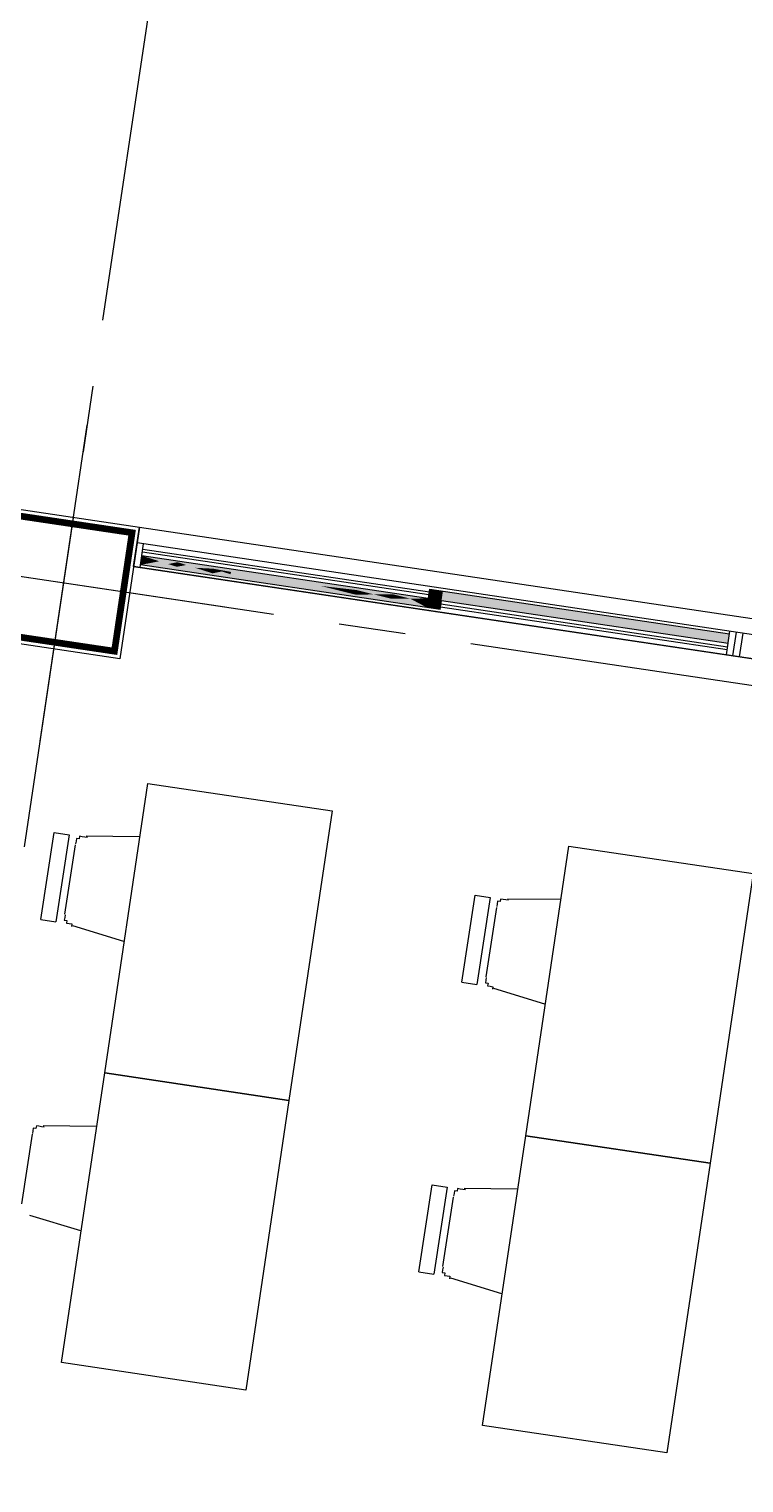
# Model space of a CAD drawing. Header units: millimetres. Extents: x 338 to 506, y 179 to 335.
# Drawn here: x 418.62 to 421.31, y 297.13 to 302.59 of the extents above; entities that cross this region are included whole.
import ezdxf

# ---------------------------------------------------------------- set-up
doc = ezdxf.new("R2010")
doc.units = ezdxf.units.MM
doc.linetypes.add('CENTER', pattern=[2, 1.25, -0.25, 0.25, -0.25])
doc.linetypes.add('DASHED2', pattern=[0.375, 0.25, -0.125])
for name, color, linetype in [('COLUMNAS', 252, 'Continuous'), ('CUBIERTA', 254, 'Continuous'), ('EJES-COLUMNAS', 3, 'CENTER'), ('EJES_DE_COLUMNA', 255, 'DASHED2'), ('MUROS', 32, 'Continuous'), ('REJAS', 151, 'Continuous'), ('VENTANAS', 144, 'Continuous')]:
    doc.layers.add(name, color=color, linetype=linetype)

# ---------------------------------------------------------------- blocks, each defined once
blk = doc.blocks.new('*U689')
at = {"layer": 'REJAS', "color": 18, "linetype": 'Continuous', "extrusion": (0, 0, -1)}
for points in [[(-3014.7763, 1926.3327), (-3014.7588, 1925.7884), (-3014.7588, 1926.8771)], [(-3014.7649, 1926.8601), (-3014.7588, 1926.8771), (-3014.7745, 1926.8658)], [(-3014.7588, 1926.8771), (-3014.7763, 1926.8771), (-3014.7745, 1926.8658)], [(-3014.7829, 1926.8091), (-3014.772, 1926.741), (-3014.7588, 1926.8771)], [(-3014.772, 1926.741), (-3014.7676, 1926.6049), (-3014.7588, 1926.8771)], [(-3014.7709, 1926.8431), (-3014.7649, 1926.8601), (-3014.7745, 1926.8658)], [(-3014.7745, 1926.8658), (-3014.7824, 1926.8601), (-3014.7709, 1926.8431)], [(-3014.7709, 1926.8431), (-3014.7824, 1926.8601), (-3014.7825, 1926.8431)], [(-3014.7769, 1926.8261), (-3014.7709, 1926.8431), (-3014.7825, 1926.8431)], [(-3014.7842, 1926.8714), (-3014.7745, 1926.8658), (-3014.7763, 1926.8771)], [(-3014.7842, 1926.8714), (-3014.7824, 1926.8601), (-3014.7745, 1926.8658)], [(-3014.7763, 1926.3327), (-3014.7938, 1926.8771), (-3014.7938, 1925.7884)], [(-3014.7938, 1926.8771), (-3014.7842, 1926.8714), (-3014.7763, 1926.8771)], [(-3014.7829, 1926.8091), (-3014.7769, 1926.8261), (-3014.7825, 1926.8431)], [(-3014.7824, 1926.8601), (-3014.7938, 1926.8771), (-3014.7825, 1926.8431)], [(-3014.7842, 1926.8714), (-3014.7938, 1926.8771), (-3014.7824, 1926.8601)], [(-3014.7938, 1926.8771), (-3014.7884, 1926.8431), (-3014.7825, 1926.8431)], [(-3014.7825, 1926.8431), (-3014.7884, 1926.8431), (-3014.7829, 1926.8091)], [(-3014.7829, 1926.8091), (-3014.7938, 1926.8771), (-3014.7895, 1926.741)], [(-3014.7774, 1926.775), (-3014.7829, 1926.8091), (-3014.7895, 1926.741)], [(-3014.7785, 1926.673), (-3014.7676, 1926.6049), (-3014.772, 1926.741)], [(-3014.7774, 1926.775), (-3014.7834, 1926.758), (-3014.772, 1926.741)], [(-3014.7777, 1926.7495), (-3014.7816, 1926.7467), (-3014.772, 1926.741)], [(-3014.772, 1926.741), (-3014.7816, 1926.7467), (-3014.7807, 1926.741)], [(-3014.7785, 1926.673), (-3014.772, 1926.741), (-3014.784, 1926.707)], [(-3014.7807, 1926.741), (-3014.7798, 1926.7353), (-3014.772, 1926.741)], [(-3014.772, 1926.741), (-3014.7798, 1926.7353), (-3014.775, 1926.7325)], [(-3014.7798, 1926.7353), (-3014.778, 1926.724), (-3014.775, 1926.7325)], [(-3014.7834, 1926.758), (-3014.7816, 1926.7467), (-3014.7777, 1926.7495)], [(-3014.778, 1926.724), (-3014.7895, 1926.741), (-3014.784, 1926.707)], [(-3014.778, 1926.724), (-3014.7798, 1926.7353), (-3014.7837, 1926.7325)], [(-3014.7851, 1926.6049), (-3014.7785, 1926.673), (-3014.7895, 1926.741)], [(-3014.7837, 1926.7325), (-3014.7798, 1926.7353), (-3014.7895, 1926.741)], [(-3014.7895, 1926.741), (-3014.7798, 1926.7353), (-3014.7807, 1926.741)], [(-3014.7807, 1926.741), (-3014.7816, 1926.7467), (-3014.7895, 1926.741)], [(-3014.7816, 1926.7467), (-3014.7834, 1926.758), (-3014.7865, 1926.7495)], [(-3014.7895, 1926.741), (-3014.7816, 1926.7467), (-3014.7865, 1926.7495)], [(-3014.7731, 1926.6389), (-3014.7791, 1926.6219), (-3014.7676, 1926.6049)], [(-3014.7818, 1926.6389), (-3014.7731, 1926.6389), (-3014.7785, 1926.673)], [(-3014.7731, 1926.6389), (-3014.7818, 1926.6389), (-3014.7791, 1926.6219)], [(-3014.7791, 1926.6219), (-3014.7818, 1926.6389), (-3014.7851, 1926.6049)], [(-3014.7676, 1926.6049), (-3014.7733, 1926.6134), (-3014.7772, 1926.6106)], [(-3014.7763, 1926.6049), (-3014.7676, 1926.6049), (-3014.7772, 1926.6106)], [(-3014.7706, 1926.5964), (-3014.7676, 1926.6049), (-3014.7754, 1926.5992)], [(-3014.7676, 1926.6049), (-3014.7763, 1926.6049), (-3014.7754, 1926.5992)], [(-3014.7796, 1926.5709), (-3014.7741, 1926.5369), (-3014.7676, 1926.6049)], [(-3014.7807, 1926.4688), (-3014.7763, 1926.3327), (-3014.7676, 1926.6049)], [(-3014.7736, 1926.5879), (-3014.7706, 1926.5964), (-3014.7754, 1926.5992)], [(-3014.7772, 1926.6106), (-3014.7733, 1926.6134), (-3014.7791, 1926.6219)], [(-3014.7754, 1926.5992), (-3014.7793, 1926.5964), (-3014.7736, 1926.5879)], [(-3014.7736, 1926.5879), (-3014.7793, 1926.5964), (-3014.7794, 1926.5879)], [(-3014.7766, 1926.5794), (-3014.7736, 1926.5879), (-3014.7794, 1926.5879)], [(-3014.7741, 1926.5369), (-3014.7796, 1926.5709), (-3014.7829, 1926.5369)], [(-3014.7803, 1926.6021), (-3014.7754, 1926.5992), (-3014.7763, 1926.6049)], [(-3014.7803, 1926.6021), (-3014.7793, 1926.5964), (-3014.7754, 1926.5992)], [(-3014.7851, 1926.6049), (-3014.7763, 1926.6049), (-3014.7772, 1926.6106)], [(-3014.7851, 1926.6049), (-3014.7803, 1926.6021), (-3014.7763, 1926.6049)], [(-3014.7796, 1926.5709), (-3014.7766, 1926.5794), (-3014.7794, 1926.5879)], [(-3014.7791, 1926.6219), (-3014.7821, 1926.6134), (-3014.7772, 1926.6106)], [(-3014.7821, 1926.6134), (-3014.7851, 1926.6049), (-3014.7772, 1926.6106)], [(-3014.7793, 1926.5964), (-3014.7851, 1926.6049), (-3014.7794, 1926.5879)], [(-3014.7803, 1926.6021), (-3014.7851, 1926.6049), (-3014.7793, 1926.5964)], [(-3014.7851, 1926.6049), (-3014.7824, 1926.5879), (-3014.7794, 1926.5879)], [(-3014.7794, 1926.5879), (-3014.7824, 1926.5879), (-3014.7796, 1926.5709)], [(-3014.7796, 1926.5709), (-3014.7851, 1926.6049), (-3014.7829, 1926.5369)], [(-3014.7829, 1926.5369), (-3014.7807, 1926.4688), (-3014.7741, 1926.5369)], [(-3014.7807, 1926.1966), (-3014.7676, 1926.0605), (-3014.7763, 1926.3327)], [(-3014.7829, 1926.1286), (-3014.7741, 1926.1286), (-3014.7807, 1926.1966)], [(-3014.7796, 1926.0946), (-3014.7676, 1926.0605), (-3014.7741, 1926.1286)], [(-3014.7736, 1926.0776), (-3014.7754, 1926.0662), (-3014.7706, 1926.069)], [(-3014.7766, 1926.0861), (-3014.7794, 1926.0776), (-3014.7736, 1926.0776)], [(-3014.7736, 1926.0776), (-3014.7794, 1926.0776), (-3014.7793, 1926.069)], [(-3014.7754, 1926.0662), (-3014.7736, 1926.0776), (-3014.7793, 1926.069)], [(-3014.7741, 1926.1286), (-3014.7829, 1926.1286), (-3014.7796, 1926.0946)], [(-3014.7796, 1926.0946), (-3014.7794, 1926.0776), (-3014.7766, 1926.0861)], [(-3014.7793, 1926.069), (-3014.7794, 1926.0776), (-3014.7851, 1926.0605)], [(-3014.7794, 1926.0776), (-3014.7796, 1926.0946), (-3014.7824, 1926.0776)], [(-3014.7851, 1926.0605), (-3014.7794, 1926.0776), (-3014.7824, 1926.0776)], [(-3014.7796, 1926.0946), (-3014.7829, 1926.1286), (-3014.7851, 1926.0605)], [(-3014.772, 1925.9244), (-3014.7588, 1925.7884), (-3014.7676, 1926.0605)], [(-3014.7706, 1926.069), (-3014.7754, 1926.0662), (-3014.7676, 1926.0605)], [(-3014.7676, 1926.0605), (-3014.7754, 1926.0662), (-3014.7763, 1926.0605)], [(-3014.7731, 1926.0265), (-3014.7676, 1926.0605), (-3014.7791, 1926.0435)], [(-3014.7763, 1926.0605), (-3014.7772, 1926.0549), (-3014.7676, 1926.0605)], [(-3014.7676, 1926.0605), (-3014.7772, 1926.0549), (-3014.7733, 1926.052)], [(-3014.7785, 1925.9925), (-3014.772, 1925.9244), (-3014.7676, 1926.0605)], [(-3014.7731, 1926.0265), (-3014.7791, 1926.0435), (-3014.7818, 1926.0265)], [(-3014.7818, 1926.0265), (-3014.7785, 1925.9925), (-3014.7731, 1926.0265)], [(-3014.7772, 1926.0549), (-3014.7791, 1926.0435), (-3014.7733, 1926.052)], [(-3014.7803, 1926.0634), (-3014.7754, 1926.0662), (-3014.7793, 1926.069)], [(-3014.7803, 1926.0634), (-3014.7763, 1926.0605), (-3014.7754, 1926.0662)], [(-3014.7851, 1926.0605), (-3014.7763, 1926.0605), (-3014.7803, 1926.0634)], [(-3014.7851, 1926.0605), (-3014.7772, 1926.0549), (-3014.7763, 1926.0605)], [(-3014.7821, 1926.052), (-3014.7772, 1926.0549), (-3014.7851, 1926.0605)], [(-3014.7791, 1926.0435), (-3014.7772, 1926.0549), (-3014.7821, 1926.052)], [(-3014.7851, 1926.0605), (-3014.7895, 1925.9244), (-3014.7785, 1925.9925)], [(-3014.7791, 1926.0435), (-3014.7851, 1926.0605), (-3014.7818, 1926.0265)], [(-3014.7803, 1926.0634), (-3014.7793, 1926.069), (-3014.7851, 1926.0605)], [(-3014.7785, 1925.9925), (-3014.784, 1925.9585), (-3014.772, 1925.9244)], [(-3014.7829, 1925.8564), (-3014.7588, 1925.7884), (-3014.772, 1925.9244)], [(-3014.772, 1925.9244), (-3014.775, 1925.933), (-3014.7798, 1925.9301)], [(-3014.7807, 1925.9244), (-3014.772, 1925.9244), (-3014.7798, 1925.9301)], [(-3014.7774, 1925.8904), (-3014.772, 1925.9244), (-3014.7834, 1925.9074)], [(-3014.7777, 1925.9159), (-3014.772, 1925.9244), (-3014.7816, 1925.9188)], [(-3014.772, 1925.9244), (-3014.7807, 1925.9244), (-3014.7816, 1925.9188)], [(-3014.7798, 1925.9301), (-3014.775, 1925.933), (-3014.778, 1925.9415)], [(-3014.7774, 1925.8904), (-3014.7895, 1925.9244), (-3014.7829, 1925.8564)], [(-3014.7834, 1925.9074), (-3014.7777, 1925.9159), (-3014.7816, 1925.9188)], [(-3014.778, 1925.9415), (-3014.784, 1925.9585), (-3014.7895, 1925.9244)], [(-3014.778, 1925.9415), (-3014.7837, 1925.933), (-3014.7798, 1925.9301)], [(-3014.7837, 1925.933), (-3014.7895, 1925.9244), (-3014.7798, 1925.9301)], [(-3014.7895, 1925.9244), (-3014.7807, 1925.9244), (-3014.7798, 1925.9301)], [(-3014.7807, 1925.9244), (-3014.7895, 1925.9244), (-3014.7816, 1925.9188)], [(-3014.7895, 1925.9244), (-3014.7865, 1925.9159), (-3014.7816, 1925.9188)], [(-3014.7816, 1925.9188), (-3014.7865, 1925.9159), (-3014.7834, 1925.9074)], [(-3014.7829, 1925.8564), (-3014.7895, 1925.9244), (-3014.7938, 1925.7884)], [(-3014.7649, 1925.8054), (-3014.7745, 1925.7997), (-3014.7588, 1925.7884)], [(-3014.7709, 1925.8224), (-3014.7745, 1925.7997), (-3014.7649, 1925.8054)], [(-3014.7769, 1925.8394), (-3014.7825, 1925.8224), (-3014.7709, 1925.8224)], [(-3014.7709, 1925.8224), (-3014.7825, 1925.8224), (-3014.7824, 1925.8054)], [(-3014.7745, 1925.7997), (-3014.7709, 1925.8224), (-3014.7824, 1925.8054)], [(-3014.7842, 1925.794), (-3014.7745, 1925.7997), (-3014.7824, 1925.8054)], [(-3014.7829, 1925.8564), (-3014.7825, 1925.8224), (-3014.7769, 1925.8394)], [(-3014.7824, 1925.8054), (-3014.7825, 1925.8224), (-3014.7938, 1925.7884)], [(-3014.7842, 1925.794), (-3014.7824, 1925.8054), (-3014.7938, 1925.7884)], [(-3014.7825, 1925.8224), (-3014.7829, 1925.8564), (-3014.7884, 1925.8224)], [(-3014.7938, 1925.7884), (-3014.7825, 1925.8224), (-3014.7884, 1925.8224)], [(-3014.7588, 1925.7884), (-3014.7745, 1925.7997), (-3014.7763, 1925.7884)], [(-3014.7763, 1925.7634), (-3014.7588, 1925.7384), (-3014.7588, 1925.7884)], [(-3014.7676, 1925.7759), (-3014.7588, 1925.7884), (-3014.7763, 1925.78)], [(-3014.7588, 1925.7884), (-3014.7763, 1925.7884), (-3014.7763, 1925.78)], [(-3014.7676, 1925.7509), (-3014.7763, 1925.7467), (-3014.7588, 1925.7384)], [(-3014.7763, 1925.7634), (-3014.7676, 1925.7759), (-3014.7763, 1925.78)], [(-3014.7763, 1925.7634), (-3014.7763, 1925.7467), (-3014.7676, 1925.7509)], [(-3014.7842, 1925.794), (-3014.7763, 1925.7884), (-3014.7745, 1925.7997)], [(-3014.7938, 1925.7884), (-3014.7763, 1925.7884), (-3014.7842, 1925.794)], [(-3014.7763, 1925.7634), (-3014.7938, 1925.7884), (-3014.7938, 1925.7384)], [(-3014.7938, 1925.7884), (-3014.7851, 1925.7842), (-3014.7763, 1925.7884)], [(-3014.7851, 1925.7842), (-3014.7763, 1925.78), (-3014.7763, 1925.7884)], [(-3014.7938, 1925.7884), (-3014.7851, 1925.7759), (-3014.7763, 1925.78)], [(-3014.7763, 1925.78), (-3014.7851, 1925.7759), (-3014.7763, 1925.7634)], [(-3014.7763, 1925.7467), (-3014.7763, 1925.7634), (-3014.7851, 1925.7509)], [(-3014.7938, 1925.7384), (-3014.7763, 1925.7467), (-3014.7851, 1925.7509)], [(-3014.7938, 1925.7884), (-3014.8288, 1925.7384), (-3014.7938, 1925.7384)], [(-3014.7938, 1925.7884), (-3014.8288, 1925.7884), (-3014.8288, 1925.7384)], [(-3014.7588, 1925.7384), (-3014.7763, 1925.7467), (-3014.7763, 1925.7384)], [(-3014.7851, 1925.7425), (-3014.7763, 1925.7384), (-3014.7763, 1925.7467)], [(-3014.7938, 1925.7384), (-3014.7763, 1925.7384), (-3014.7851, 1925.7425)], [(-3014.7938, 1925.7384), (-3014.8288, 1924.6496), (-3014.7938, 1924.6496)], [(-3014.7938, 1925.7384), (-3014.8288, 1925.7384), (-3014.8288, 1924.6496)]]:
    blk.add_solid(points, dxfattribs=at)
blk = doc.blocks.new('LATERAL_DERECHA')
at = {"layer": 'MUROS'}
blk.add_lwpolyline([(3014.8988, 1923.8771), (3014.8988, 1922.3221), (3014.7488, 1922.3221), (3014.7488, 1926.9021), (3014.8988, 1926.9021), (3014.8988, 1923.8771)], dxfattribs=at)
at = {"layer": 'REJAS', "color": 18}
for p, q in [((3014.7488, 1926.9021), (3014.7488, 1922.3221)), ((3014.8388, 1926.9021), (3014.7488, 1926.9021)), ((3014.8388, 1922.3221), (3014.8388, 1926.9021)), ((3014.7488, 1926.8771), (3014.8388, 1926.8771)), ((3014.7588, 1925.7384), (3014.7588, 1926.8771)), ((3014.7938, 1925.7384), (3014.7938, 1926.8771)), ((3014.8088, 1926.8771), (3014.8088, 1925.7884)), ((3014.8188, 1926.8771), (3014.8188, 1925.7884)), ((3014.7938, 1925.7884), (3014.8288, 1925.7884)), ((3014.8288, 1925.7884), (3014.8288, 1924.6496)), ((3014.7588, 1925.7384), (3014.7938, 1925.7384)), ((3014.7688, 1925.7384), (3014.7688, 1924.6496)), ((3014.7788, 1924.6496), (3014.7788, 1925.7384)), ((3014.7938, 1925.7384), (3014.7938, 1924.6496)), ((3014.7488, 1924.6496), (3014.8388, 1924.6496)), ((3014.7488, 1924.6246), (3014.8388, 1924.6246)), ((3014.7488, 1924.5996), (3014.8388, 1924.5996))]:
    blk.add_line(p, q, dxfattribs=at)
at = {"layer": 'REJAS', "color": 18, "linetype": 'Continuous'}
blk.add_blockref('*U689', (0, 0), dxfattribs=at)
blk = doc.blocks.new('MESAS_TALLER_DE_MAQUETAS')
at = {"extrusion": (2.33163e-06, 0.000958086, 1)}
for p, q in [((3013.2096, 1965.0781, -0.0003), (3013.2094, 1965.0209, -0.0003)), ((3013.2096, 1965.0781, -0.0003), (3013.5398, 1965.0765, -0.0003)), ((3013.5398, 1965.0765, -0.0003), (3013.5396, 1965.0193, -0.0003)), ((3013.5396, 1965.0193, -0.0003), (3013.2094, 1965.0209, -0.0003)), ((3012.4064, 1964.9909, -0.0002), (3012.1423, 1964.9922, -0.0002)), ((3013.5064, 1964.9909, -0.0002), (3013.2423, 1964.9922, -0.0002)), ((3012.1045, 1964.9563, -0.0002), (3012.0753, 1964.7583, 0)), ((3012.4711, 1964.7563, 0), (3012.4438, 1964.9547, -0.0002)), ((3013.2045, 1964.9563, -0.0002), (3013.1753, 1964.7583, 0)), ((3013.5711, 1964.7563, 0), (3013.5438, 1964.9547, -0.0002)), ((3012.1096, 1963.4781, -0.0003), (3012.1094, 1963.4209, -0.0003)), ((3012.1096, 1963.4781, -0.0003), (3012.4398, 1963.4765, -0.0003)), ((3012.4398, 1963.4765, -0.0003), (3012.4396, 1963.4193, -0.0003)), ((3013.2096, 1963.4781, -0.0003), (3013.2094, 1963.4209, -0.0003)), ((3013.2096, 1963.4781, -0.0003), (3013.5398, 1963.4765, -0.0003)), ((3013.5398, 1963.4765, -0.0003), (3013.5396, 1963.4193, -0.0003)), ((3012.4396, 1963.4193, -0.0003), (3012.1094, 1963.4209, -0.0003)), ((3012.4064, 1963.3909, -0.0002), (3012.1423, 1963.3922, -0.0002)), ((3013.5396, 1963.4193, -0.0003), (3013.2094, 1963.4209, -0.0003)), ((3013.5064, 1963.3909, -0.0002), (3013.2423, 1963.3922, -0.0002)), ((3012.1045, 1963.3563, -0.0002), (3012.0753, 1963.1583, 0)), ((3012.4711, 1963.1563, 0), (3012.4438, 1963.3547, -0.0002)), ((3013.2045, 1963.3563, -0.0002), (3013.1753, 1963.1583, 0)), ((3013.5711, 1963.1563, 0), (3013.5438, 1963.3547, -0.0002))]:
    blk.add_line(p, q, dxfattribs=at)
for points in [[(3012.6744, 1964.0553), (3011.5744, 1964.0553), (3011.5744, 1964.7553), (3012.6744, 1964.7553)], [(3013.7744, 1964.0553), (3012.6744, 1964.0553), (3012.6744, 1964.7553), (3013.7744, 1964.7553)], [(3012.6744, 1962.4553), (3011.5744, 1962.4553), (3011.5744, 1963.1553), (3012.6744, 1963.1553)], [(3013.7744, 1962.4553), (3012.6744, 1962.4553), (3012.6744, 1963.1553), (3013.7744, 1963.1553)]]:
    blk.add_lwpolyline(points, close=True)
for points in [[(3012.44, 1964.95, -0.0002), (3012.44, 1964.96, -0.0002), (3012.44, 1964.96, -0.0002), (3012.44, 1964.96, -0.0002), (3012.44, 1964.96, -0.0002), (3012.44, 1964.96, -0.0002), (3012.44, 1964.96, -0.0002), (3012.44, 1964.96, -0.0002), (3012.44, 1964.96, -0.0002), (3012.44, 1964.96, -0.0002), (3012.44, 1964.96, -0.0002), (3012.44, 1964.96, -0.0002), (3012.44, 1964.96, -0.0002), (3012.44, 1964.96, -0.0002), (3012.44, 1964.96, -0.0002), (3012.44, 1964.96, -0.0002), (3012.44, 1964.96, -0.0002), (3012.44, 1964.96, -0.0002), (3012.44, 1964.96, -0.0002), (3012.44, 1964.96, -0.0002), (3012.44, 1964.96, -0.0002), (3012.44, 1964.96, -0.0002), (3012.44, 1964.96, -0.0002), (3012.44, 1964.97, -0.0002), (3012.44, 1964.97, -0.0002), (3012.44, 1964.97, -0.0002), (3012.44, 1964.97, -0.0002), (3012.44, 1964.97, -0.0002), (3012.44, 1964.97, -0.0002), (3012.44, 1964.97, -0.0002), (3012.44, 1964.97, -0.0002), (3012.44, 1964.97, -0.0002), (3012.44, 1964.97, -0.0002), (3012.44, 1964.97, -0.0002), (3012.44, 1964.97, -0.0002), (3012.44, 1964.97, -0.0002), (3012.44, 1964.97, -0.0002), (3012.44, 1964.97, -0.0002), (3012.44, 1964.97, -0.0002), (3012.44, 1964.97, -0.0002), (3012.44, 1964.97, -0.0002), (3012.44, 1964.97, -0.0002), (3012.44, 1964.97, -0.0002), (3012.44, 1964.97, -0.0002), (3012.44, 1964.97, -0.0002), (3012.44, 1964.97, -0.0002), (3012.44, 1964.97, -0.0002), (3012.44, 1964.97, -0.0002), (3012.44, 1964.98, -0.0002), (3012.44, 1964.98, -0.0002), (3012.44, 1964.98, -0.0002), (3012.43, 1964.98, -0.0002), (3012.43, 1964.98, -0.0002), (3012.43, 1964.98, -0.0002), (3012.43, 1964.98, -0.0002), (3012.43, 1964.98, -0.0002), (3012.43, 1964.98, -0.0002), (3012.43, 1964.98, -0.0002), (3012.43, 1964.98, -0.0002), (3012.43, 1964.98, -0.0002), (3012.43, 1964.98, -0.0002), (3012.43, 1964.98, -0.0002), (3012.43, 1964.98, -0.0002), (3012.43, 1964.98, -0.0002), (3012.43, 1964.98, -0.0002), (3012.43, 1964.98, -0.0002), (3012.43, 1964.98, -0.0002), (3012.43, 1964.98, -0.0002), (3012.43, 1964.98, -0.0002), (3012.43, 1964.98, -0.0002), (3012.43, 1964.98, -0.0002), (3012.43, 1964.98, -0.0002), (3012.43, 1964.98, -0.0002), (3012.43, 1964.98, -0.0002), (3012.43, 1964.98, -0.0002), (3012.43, 1964.98, -0.0002), (3012.43, 1964.98, -0.0002), (3012.43, 1964.98, -0.0002), (3012.43, 1964.98, -0.0002), (3012.43, 1964.98, -0.0002), (3012.43, 1964.98, -0.0002), (3012.43, 1964.99, -0.0002), (3012.42, 1964.99, -0.0002), (3012.42, 1964.99, -0.0002), (3012.42, 1964.99, -0.0002), (3012.42, 1964.99, -0.0002), (3012.42, 1964.99, -0.0002), (3012.42, 1964.99, -0.0002), (3012.42, 1964.99, -0.0002), (3012.42, 1964.99, -0.0002), (3012.42, 1964.99, -0.0002), (3012.42, 1964.99, -0.0002), (3012.42, 1964.99, -0.0002), (3012.42, 1964.99, -0.0002), (3012.42, 1964.99, -0.0002), (3012.42, 1964.99, -0.0002), (3012.42, 1964.99, -0.0002), (3012.42, 1964.99, -0.0002), (3012.42, 1964.99, -0.0002), (3012.42, 1964.99, -0.0002), (3012.42, 1964.99, -0.0002), (3012.42, 1964.99, -0.0002), (3012.42, 1964.99, -0.0002), (3012.42, 1964.99, -0.0002), (3012.42, 1964.99, -0.0002), (3012.42, 1964.99, -0.0002), (3012.42, 1964.99, -0.0002), (3012.42, 1964.99, -0.0002), (3012.41, 1964.99, -0.0002), (3012.41, 1964.99, -0.0002), (3012.41, 1964.99, -0.0002), (3012.41, 1964.99, -0.0002), (3012.41, 1964.99, -0.0002), (3012.41, 1964.99, -0.0002), (3012.41, 1964.99, -0.0002), (3012.41, 1964.99, -0.0002), (3012.41, 1964.99, -0.0002), (3012.41, 1964.99, -0.0002), (3012.41, 1964.99, -0.0002), (3012.41, 1964.99, -0.0002), (3012.41, 1964.99, -0.0002), (3012.41, 1964.99, -0.0002), (3012.41, 1964.99, -0.0002), (3012.41, 1964.99, -0.0002), (3012.41, 1964.99, -0.0002), (3012.41, 1964.99, -0.0002), (3012.41, 1964.99, -0.0002), (3012.41, 1964.99, -0.0002), (3012.41, 1964.99, -0.0002)], [(3013.24, 1964.99, -0.0002), (3013.24, 1964.99, -0.0002), (3013.24, 1964.99, -0.0002), (3013.24, 1964.99, -0.0002), (3013.24, 1964.99, -0.0002), (3013.24, 1964.99, -0.0002), (3013.24, 1964.99, -0.0002), (3013.24, 1964.99, -0.0002), (3013.24, 1964.99, -0.0002), (3013.24, 1964.99, -0.0002), (3013.24, 1964.99, -0.0002), (3013.24, 1964.99, -0.0002), (3013.24, 1964.99, -0.0002), (3013.24, 1964.99, -0.0002), (3013.24, 1964.99, -0.0002), (3013.24, 1964.99, -0.0002), (3013.24, 1964.99, -0.0002), (3013.24, 1964.99, -0.0002), (3013.23, 1964.99, -0.0002), (3013.23, 1964.99, -0.0002), (3013.23, 1964.99, -0.0002), (3013.23, 1964.99, -0.0002), (3013.23, 1964.99, -0.0002), (3013.23, 1964.99, -0.0002), (3013.23, 1964.99, -0.0002), (3013.23, 1964.99, -0.0002), (3013.23, 1964.99, -0.0002), (3013.23, 1964.99, -0.0002), (3013.23, 1964.99, -0.0002), (3013.23, 1964.99, -0.0002), (3013.23, 1964.99, -0.0002), (3013.23, 1964.99, -0.0002), (3013.23, 1964.99, -0.0002), (3013.23, 1964.99, -0.0002), (3013.23, 1964.99, -0.0002), (3013.23, 1964.99, -0.0002), (3013.23, 1964.99, -0.0002), (3013.23, 1964.99, -0.0002), (3013.23, 1964.99, -0.0002), (3013.23, 1964.99, -0.0002), (3013.23, 1964.99, -0.0002), (3013.23, 1964.99, -0.0002), (3013.23, 1964.99, -0.0002), (3013.22, 1964.99, -0.0002), (3013.22, 1964.99, -0.0002), (3013.22, 1964.99, -0.0002), (3013.22, 1964.99, -0.0002), (3013.22, 1964.99, -0.0002), (3013.22, 1964.99, -0.0002), (3013.22, 1964.99, -0.0002), (3013.22, 1964.99, -0.0002), (3013.22, 1964.99, -0.0002), (3013.22, 1964.99, -0.0002), (3013.22, 1964.99, -0.0002), (3013.22, 1964.98, -0.0002), (3013.22, 1964.98, -0.0002), (3013.22, 1964.98, -0.0002), (3013.22, 1964.98, -0.0002), (3013.22, 1964.98, -0.0002), (3013.22, 1964.98, -0.0002), (3013.22, 1964.98, -0.0002), (3013.22, 1964.98, -0.0002), (3013.22, 1964.98, -0.0002), (3013.22, 1964.98, -0.0002), (3013.22, 1964.98, -0.0002), (3013.22, 1964.98, -0.0002), (3013.22, 1964.98, -0.0002), (3013.22, 1964.98, -0.0002), (3013.22, 1964.98, -0.0002), (3013.22, 1964.98, -0.0002), (3013.22, 1964.98, -0.0002), (3013.22, 1964.98, -0.0002), (3013.22, 1964.98, -0.0002), (3013.21, 1964.98, -0.0002), (3013.21, 1964.98, -0.0002), (3013.21, 1964.98, -0.0002), (3013.21, 1964.98, -0.0002), (3013.21, 1964.98, -0.0002), (3013.21, 1964.98, -0.0002), (3013.21, 1964.98, -0.0002), (3013.21, 1964.98, -0.0002), (3013.21, 1964.98, -0.0002), (3013.21, 1964.98, -0.0002), (3013.21, 1964.98, -0.0002), (3013.21, 1964.98, -0.0002), (3013.21, 1964.97, -0.0002), (3013.21, 1964.97, -0.0002), (3013.21, 1964.97, -0.0002), (3013.21, 1964.97, -0.0002), (3013.21, 1964.97, -0.0002), (3013.21, 1964.97, -0.0002), (3013.21, 1964.97, -0.0002), (3013.21, 1964.97, -0.0002), (3013.21, 1964.97, -0.0002), (3013.21, 1964.97, -0.0002), (3013.21, 1964.97, -0.0002), (3013.21, 1964.97, -0.0002), (3013.21, 1964.97, -0.0002), (3013.21, 1964.97, -0.0002), (3013.21, 1964.97, -0.0002), (3013.21, 1964.97, -0.0002), (3013.21, 1964.97, -0.0002), (3013.21, 1964.97, -0.0002), (3013.21, 1964.97, -0.0002), (3013.21, 1964.97, -0.0002), (3013.21, 1964.97, -0.0002), (3013.21, 1964.97, -0.0002), (3013.21, 1964.97, -0.0002), (3013.21, 1964.97, -0.0002), (3013.21, 1964.96, -0.0002), (3013.21, 1964.96, -0.0002), (3013.21, 1964.96, -0.0002), (3013.21, 1964.96, -0.0002), (3013.21, 1964.96, -0.0002), (3013.21, 1964.96, -0.0002), (3013.21, 1964.96, -0.0002), (3013.21, 1964.96, -0.0002), (3013.21, 1964.96, -0.0002), (3013.21, 1964.96, -0.0002), (3013.21, 1964.96, -0.0002), (3013.21, 1964.96, -0.0002), (3013.21, 1964.96, -0.0002), (3013.2, 1964.96, -0.0002), (3013.2, 1964.96, -0.0002), (3013.2, 1964.96, -0.0002), (3013.2, 1964.96, -0.0002), (3013.2, 1964.96, -0.0002), (3013.2, 1964.96, -0.0002), (3013.2, 1964.96, -0.0002)], [(3013.54, 1964.95, -0.0002), (3013.54, 1964.96, -0.0002), (3013.54, 1964.96, -0.0002), (3013.54, 1964.96, -0.0002), (3013.54, 1964.96, -0.0002), (3013.54, 1964.96, -0.0002), (3013.54, 1964.96, -0.0002), (3013.54, 1964.96, -0.0002), (3013.54, 1964.96, -0.0002), (3013.54, 1964.96, -0.0002), (3013.54, 1964.96, -0.0002), (3013.54, 1964.96, -0.0002), (3013.54, 1964.96, -0.0002), (3013.54, 1964.96, -0.0002), (3013.54, 1964.96, -0.0002), (3013.54, 1964.96, -0.0002), (3013.54, 1964.96, -0.0002), (3013.54, 1964.96, -0.0002), (3013.54, 1964.96, -0.0002), (3013.54, 1964.96, -0.0002), (3013.54, 1964.96, -0.0002), (3013.54, 1964.96, -0.0002), (3013.54, 1964.96, -0.0002), (3013.54, 1964.97, -0.0002), (3013.54, 1964.97, -0.0002), (3013.54, 1964.97, -0.0002), (3013.54, 1964.97, -0.0002), (3013.54, 1964.97, -0.0002), (3013.54, 1964.97, -0.0002), (3013.54, 1964.97, -0.0002), (3013.54, 1964.97, -0.0002), (3013.54, 1964.97, -0.0002), (3013.54, 1964.97, -0.0002), (3013.54, 1964.97, -0.0002), (3013.54, 1964.97, -0.0002), (3013.54, 1964.97, -0.0002), (3013.54, 1964.97, -0.0002), (3013.54, 1964.97, -0.0002), (3013.54, 1964.97, -0.0002), (3013.54, 1964.97, -0.0002), (3013.54, 1964.97, -0.0002), (3013.54, 1964.97, -0.0002), (3013.54, 1964.97, -0.0002), (3013.54, 1964.97, -0.0002), (3013.54, 1964.97, -0.0002), (3013.54, 1964.97, -0.0002), (3013.54, 1964.97, -0.0002), (3013.54, 1964.97, -0.0002), (3013.54, 1964.98, -0.0002), (3013.54, 1964.98, -0.0002), (3013.54, 1964.98, -0.0002), (3013.53, 1964.98, -0.0002), (3013.53, 1964.98, -0.0002), (3013.53, 1964.98, -0.0002), (3013.53, 1964.98, -0.0002), (3013.53, 1964.98, -0.0002), (3013.53, 1964.98, -0.0002), (3013.53, 1964.98, -0.0002), (3013.53, 1964.98, -0.0002), (3013.53, 1964.98, -0.0002), (3013.53, 1964.98, -0.0002), (3013.53, 1964.98, -0.0002), (3013.53, 1964.98, -0.0002), (3013.53, 1964.98, -0.0002), (3013.53, 1964.98, -0.0002), (3013.53, 1964.98, -0.0002), (3013.53, 1964.98, -0.0002), (3013.53, 1964.98, -0.0002), (3013.53, 1964.98, -0.0002), (3013.53, 1964.98, -0.0002), (3013.53, 1964.98, -0.0002), (3013.53, 1964.98, -0.0002), (3013.53, 1964.98, -0.0002), (3013.53, 1964.98, -0.0002), (3013.53, 1964.98, -0.0002), (3013.53, 1964.98, -0.0002), (3013.53, 1964.98, -0.0002), (3013.53, 1964.98, -0.0002), (3013.53, 1964.98, -0.0002), (3013.53, 1964.98, -0.0002), (3013.53, 1964.98, -0.0002), (3013.53, 1964.99, -0.0002), (3013.52, 1964.99, -0.0002), (3013.52, 1964.99, -0.0002), (3013.52, 1964.99, -0.0002), (3013.52, 1964.99, -0.0002), (3013.52, 1964.99, -0.0002), (3013.52, 1964.99, -0.0002), (3013.52, 1964.99, -0.0002), (3013.52, 1964.99, -0.0002), (3013.52, 1964.99, -0.0002), (3013.52, 1964.99, -0.0002), (3013.52, 1964.99, -0.0002), (3013.52, 1964.99, -0.0002), (3013.52, 1964.99, -0.0002), (3013.52, 1964.99, -0.0002), (3013.52, 1964.99, -0.0002), (3013.52, 1964.99, -0.0002), (3013.52, 1964.99, -0.0002), (3013.52, 1964.99, -0.0002), (3013.52, 1964.99, -0.0002), (3013.52, 1964.99, -0.0002), (3013.52, 1964.99, -0.0002), (3013.52, 1964.99, -0.0002), (3013.52, 1964.99, -0.0002), (3013.52, 1964.99, -0.0002), (3013.52, 1964.99, -0.0002), (3013.52, 1964.99, -0.0002), (3013.51, 1964.99, -0.0002), (3013.51, 1964.99, -0.0002), (3013.51, 1964.99, -0.0002), (3013.51, 1964.99, -0.0002), (3013.51, 1964.99, -0.0002), (3013.51, 1964.99, -0.0002), (3013.51, 1964.99, -0.0002), (3013.51, 1964.99, -0.0002), (3013.51, 1964.99, -0.0002), (3013.51, 1964.99, -0.0002), (3013.51, 1964.99, -0.0002), (3013.51, 1964.99, -0.0002), (3013.51, 1964.99, -0.0002), (3013.51, 1964.99, -0.0002), (3013.51, 1964.99, -0.0002), (3013.51, 1964.99, -0.0002), (3013.51, 1964.99, -0.0002), (3013.51, 1964.99, -0.0002), (3013.51, 1964.99, -0.0002), (3013.51, 1964.99, -0.0002), (3013.51, 1964.99, -0.0002)], [(3012.14, 1963.39, -0.0002), (3012.14, 1963.39, -0.0002), (3012.14, 1963.39, -0.0002), (3012.14, 1963.39, -0.0002), (3012.14, 1963.39, -0.0002), (3012.14, 1963.39, -0.0002), (3012.14, 1963.39, -0.0002), (3012.14, 1963.39, -0.0002), (3012.14, 1963.39, -0.0002), (3012.14, 1963.39, -0.0002), (3012.14, 1963.39, -0.0002), (3012.14, 1963.39, -0.0002), (3012.14, 1963.39, -0.0002), (3012.14, 1963.39, -0.0002), (3012.14, 1963.39, -0.0002), (3012.14, 1963.39, -0.0002), (3012.14, 1963.39, -0.0002), (3012.14, 1963.39, -0.0002), (3012.13, 1963.39, -0.0002), (3012.13, 1963.39, -0.0002), (3012.13, 1963.39, -0.0002), (3012.13, 1963.39, -0.0002), (3012.13, 1963.39, -0.0002), (3012.13, 1963.39, -0.0002), (3012.13, 1963.39, -0.0002), (3012.13, 1963.39, -0.0002), (3012.13, 1963.39, -0.0002), (3012.13, 1963.39, -0.0002), (3012.13, 1963.39, -0.0002), (3012.13, 1963.39, -0.0002), (3012.13, 1963.39, -0.0002), (3012.13, 1963.39, -0.0002), (3012.13, 1963.39, -0.0002), (3012.13, 1963.39, -0.0002), (3012.13, 1963.39, -0.0002), (3012.13, 1963.39, -0.0002), (3012.13, 1963.39, -0.0002), (3012.13, 1963.39, -0.0002), (3012.13, 1963.39, -0.0002), (3012.13, 1963.39, -0.0002), (3012.13, 1963.39, -0.0002), (3012.13, 1963.39, -0.0002), (3012.13, 1963.39, -0.0002), (3012.12, 1963.39, -0.0002), (3012.12, 1963.39, -0.0002), (3012.12, 1963.39, -0.0002), (3012.12, 1963.39, -0.0002), (3012.12, 1963.39, -0.0002), (3012.12, 1963.39, -0.0002), (3012.12, 1963.39, -0.0002), (3012.12, 1963.39, -0.0002), (3012.12, 1963.39, -0.0002), (3012.12, 1963.39, -0.0002), (3012.12, 1963.39, -0.0002), (3012.12, 1963.38, -0.0002), (3012.12, 1963.38, -0.0002), (3012.12, 1963.38, -0.0002), (3012.12, 1963.38, -0.0002), (3012.12, 1963.38, -0.0002), (3012.12, 1963.38, -0.0002), (3012.12, 1963.38, -0.0002), (3012.12, 1963.38, -0.0002), (3012.12, 1963.38, -0.0002), (3012.12, 1963.38, -0.0002), (3012.12, 1963.38, -0.0002), (3012.12, 1963.38, -0.0002), (3012.12, 1963.38, -0.0002), (3012.12, 1963.38, -0.0002), (3012.12, 1963.38, -0.0002), (3012.12, 1963.38, -0.0002), (3012.12, 1963.38, -0.0002), (3012.12, 1963.38, -0.0002), (3012.12, 1963.38, -0.0002), (3012.11, 1963.38, -0.0002), (3012.11, 1963.38, -0.0002), (3012.11, 1963.38, -0.0002), (3012.11, 1963.38, -0.0002), (3012.11, 1963.38, -0.0002), (3012.11, 1963.38, -0.0002), (3012.11, 1963.38, -0.0002), (3012.11, 1963.38, -0.0002), (3012.11, 1963.38, -0.0002), (3012.11, 1963.38, -0.0002), (3012.11, 1963.38, -0.0002), (3012.11, 1963.38, -0.0002), (3012.11, 1963.37, -0.0002), (3012.11, 1963.37, -0.0002), (3012.11, 1963.37, -0.0002), (3012.11, 1963.37, -0.0002), (3012.11, 1963.37, -0.0002), (3012.11, 1963.37, -0.0002), (3012.11, 1963.37, -0.0002), (3012.11, 1963.37, -0.0002), (3012.11, 1963.37, -0.0002), (3012.11, 1963.37, -0.0002), (3012.11, 1963.37, -0.0002), (3012.11, 1963.37, -0.0002), (3012.11, 1963.37, -0.0002), (3012.11, 1963.37, -0.0002), (3012.11, 1963.37, -0.0002), (3012.11, 1963.37, -0.0002), (3012.11, 1963.37, -0.0002), (3012.11, 1963.37, -0.0002), (3012.11, 1963.37, -0.0002), (3012.11, 1963.37, -0.0002), (3012.11, 1963.37, -0.0002), (3012.11, 1963.37, -0.0002), (3012.11, 1963.37, -0.0002), (3012.11, 1963.37, -0.0002), (3012.11, 1963.36, -0.0002), (3012.11, 1963.36, -0.0002), (3012.11, 1963.36, -0.0002), (3012.11, 1963.36, -0.0002), (3012.11, 1963.36, -0.0002), (3012.11, 1963.36, -0.0002), (3012.11, 1963.36, -0.0002), (3012.11, 1963.36, -0.0002), (3012.11, 1963.36, -0.0002), (3012.11, 1963.36, -0.0002), (3012.11, 1963.36, -0.0002), (3012.11, 1963.36, -0.0002), (3012.11, 1963.36, -0.0002), (3012.1, 1963.36, -0.0002), (3012.1, 1963.36, -0.0002), (3012.1, 1963.36, -0.0002), (3012.1, 1963.36, -0.0002), (3012.1, 1963.36, -0.0002), (3012.1, 1963.36, -0.0002), (3012.1, 1963.36, -0.0002)], [(3012.44, 1963.35, -0.0002), (3012.44, 1963.36, -0.0002), (3012.44, 1963.36, -0.0002), (3012.44, 1963.36, -0.0002), (3012.44, 1963.36, -0.0002), (3012.44, 1963.36, -0.0002), (3012.44, 1963.36, -0.0002), (3012.44, 1963.36, -0.0002), (3012.44, 1963.36, -0.0002), (3012.44, 1963.36, -0.0002), (3012.44, 1963.36, -0.0002), (3012.44, 1963.36, -0.0002), (3012.44, 1963.36, -0.0002), (3012.44, 1963.36, -0.0002), (3012.44, 1963.36, -0.0002), (3012.44, 1963.36, -0.0002), (3012.44, 1963.36, -0.0002), (3012.44, 1963.36, -0.0002), (3012.44, 1963.36, -0.0002), (3012.44, 1963.36, -0.0002), (3012.44, 1963.36, -0.0002), (3012.44, 1963.36, -0.0002), (3012.44, 1963.36, -0.0002), (3012.44, 1963.37, -0.0002), (3012.44, 1963.37, -0.0002), (3012.44, 1963.37, -0.0002), (3012.44, 1963.37, -0.0002), (3012.44, 1963.37, -0.0002), (3012.44, 1963.37, -0.0002), (3012.44, 1963.37, -0.0002), (3012.44, 1963.37, -0.0002), (3012.44, 1963.37, -0.0002), (3012.44, 1963.37, -0.0002), (3012.44, 1963.37, -0.0002), (3012.44, 1963.37, -0.0002), (3012.44, 1963.37, -0.0002), (3012.44, 1963.37, -0.0002), (3012.44, 1963.37, -0.0002), (3012.44, 1963.37, -0.0002), (3012.44, 1963.37, -0.0002), (3012.44, 1963.37, -0.0002), (3012.44, 1963.37, -0.0002), (3012.44, 1963.37, -0.0002), (3012.44, 1963.37, -0.0002), (3012.44, 1963.37, -0.0002), (3012.44, 1963.37, -0.0002), (3012.44, 1963.37, -0.0002), (3012.44, 1963.37, -0.0002), (3012.44, 1963.38, -0.0002), (3012.44, 1963.38, -0.0002), (3012.44, 1963.38, -0.0002), (3012.43, 1963.38, -0.0002), (3012.43, 1963.38, -0.0002), (3012.43, 1963.38, -0.0002), (3012.43, 1963.38, -0.0002), (3012.43, 1963.38, -0.0002), (3012.43, 1963.38, -0.0002), (3012.43, 1963.38, -0.0002), (3012.43, 1963.38, -0.0002), (3012.43, 1963.38, -0.0002), (3012.43, 1963.38, -0.0002), (3012.43, 1963.38, -0.0002), (3012.43, 1963.38, -0.0002), (3012.43, 1963.38, -0.0002), (3012.43, 1963.38, -0.0002), (3012.43, 1963.38, -0.0002), (3012.43, 1963.38, -0.0002), (3012.43, 1963.38, -0.0002), (3012.43, 1963.38, -0.0002), (3012.43, 1963.38, -0.0002), (3012.43, 1963.38, -0.0002), (3012.43, 1963.38, -0.0002), (3012.43, 1963.38, -0.0002), (3012.43, 1963.38, -0.0002), (3012.43, 1963.38, -0.0002), (3012.43, 1963.38, -0.0002), (3012.43, 1963.38, -0.0002), (3012.43, 1963.38, -0.0002), (3012.43, 1963.38, -0.0002), (3012.43, 1963.38, -0.0002), (3012.43, 1963.38, -0.0002), (3012.43, 1963.39, -0.0002), (3012.42, 1963.39, -0.0002), (3012.42, 1963.39, -0.0002), (3012.42, 1963.39, -0.0002), (3012.42, 1963.39, -0.0002), (3012.42, 1963.39, -0.0002), (3012.42, 1963.39, -0.0002), (3012.42, 1963.39, -0.0002), (3012.42, 1963.39, -0.0002), (3012.42, 1963.39, -0.0002), (3012.42, 1963.39, -0.0002), (3012.42, 1963.39, -0.0002), (3012.42, 1963.39, -0.0002), (3012.42, 1963.39, -0.0002), (3012.42, 1963.39, -0.0002), (3012.42, 1963.39, -0.0002), (3012.42, 1963.39, -0.0002), (3012.42, 1963.39, -0.0002), (3012.42, 1963.39, -0.0002), (3012.42, 1963.39, -0.0002), (3012.42, 1963.39, -0.0002), (3012.42, 1963.39, -0.0002), (3012.42, 1963.39, -0.0002), (3012.42, 1963.39, -0.0002), (3012.42, 1963.39, -0.0002), (3012.42, 1963.39, -0.0002), (3012.42, 1963.39, -0.0002), (3012.41, 1963.39, -0.0002), (3012.41, 1963.39, -0.0002), (3012.41, 1963.39, -0.0002), (3012.41, 1963.39, -0.0002), (3012.41, 1963.39, -0.0002), (3012.41, 1963.39, -0.0002), (3012.41, 1963.39, -0.0002), (3012.41, 1963.39, -0.0002), (3012.41, 1963.39, -0.0002), (3012.41, 1963.39, -0.0002), (3012.41, 1963.39, -0.0002), (3012.41, 1963.39, -0.0002), (3012.41, 1963.39, -0.0002), (3012.41, 1963.39, -0.0002), (3012.41, 1963.39, -0.0002), (3012.41, 1963.39, -0.0002), (3012.41, 1963.39, -0.0002), (3012.41, 1963.39, -0.0002), (3012.41, 1963.39, -0.0002), (3012.41, 1963.39, -0.0002), (3012.41, 1963.39, -0.0002)], [(3013.24, 1963.39, -0.0002), (3013.24, 1963.39, -0.0002), (3013.24, 1963.39, -0.0002), (3013.24, 1963.39, -0.0002), (3013.24, 1963.39, -0.0002), (3013.24, 1963.39, -0.0002), (3013.24, 1963.39, -0.0002), (3013.24, 1963.39, -0.0002), (3013.24, 1963.39, -0.0002), (3013.24, 1963.39, -0.0002), (3013.24, 1963.39, -0.0002), (3013.24, 1963.39, -0.0002), (3013.24, 1963.39, -0.0002), (3013.24, 1963.39, -0.0002), (3013.24, 1963.39, -0.0002), (3013.24, 1963.39, -0.0002), (3013.24, 1963.39, -0.0002), (3013.24, 1963.39, -0.0002), (3013.23, 1963.39, -0.0002), (3013.23, 1963.39, -0.0002), (3013.23, 1963.39, -0.0002), (3013.23, 1963.39, -0.0002), (3013.23, 1963.39, -0.0002), (3013.23, 1963.39, -0.0002), (3013.23, 1963.39, -0.0002), (3013.23, 1963.39, -0.0002), (3013.23, 1963.39, -0.0002), (3013.23, 1963.39, -0.0002), (3013.23, 1963.39, -0.0002), (3013.23, 1963.39, -0.0002), (3013.23, 1963.39, -0.0002), (3013.23, 1963.39, -0.0002), (3013.23, 1963.39, -0.0002), (3013.23, 1963.39, -0.0002), (3013.23, 1963.39, -0.0002), (3013.23, 1963.39, -0.0002), (3013.23, 1963.39, -0.0002), (3013.23, 1963.39, -0.0002), (3013.23, 1963.39, -0.0002), (3013.23, 1963.39, -0.0002), (3013.23, 1963.39, -0.0002), (3013.23, 1963.39, -0.0002), (3013.23, 1963.39, -0.0002), (3013.22, 1963.39, -0.0002), (3013.22, 1963.39, -0.0002), (3013.22, 1963.39, -0.0002), (3013.22, 1963.39, -0.0002), (3013.22, 1963.39, -0.0002), (3013.22, 1963.39, -0.0002), (3013.22, 1963.39, -0.0002), (3013.22, 1963.39, -0.0002), (3013.22, 1963.39, -0.0002), (3013.22, 1963.39, -0.0002), (3013.22, 1963.39, -0.0002), (3013.22, 1963.38, -0.0002), (3013.22, 1963.38, -0.0002), (3013.22, 1963.38, -0.0002), (3013.22, 1963.38, -0.0002), (3013.22, 1963.38, -0.0002), (3013.22, 1963.38, -0.0002), (3013.22, 1963.38, -0.0002), (3013.22, 1963.38, -0.0002), (3013.22, 1963.38, -0.0002), (3013.22, 1963.38, -0.0002), (3013.22, 1963.38, -0.0002), (3013.22, 1963.38, -0.0002), (3013.22, 1963.38, -0.0002), (3013.22, 1963.38, -0.0002), (3013.22, 1963.38, -0.0002), (3013.22, 1963.38, -0.0002), (3013.22, 1963.38, -0.0002), (3013.22, 1963.38, -0.0002), (3013.22, 1963.38, -0.0002), (3013.21, 1963.38, -0.0002), (3013.21, 1963.38, -0.0002), (3013.21, 1963.38, -0.0002), (3013.21, 1963.38, -0.0002), (3013.21, 1963.38, -0.0002), (3013.21, 1963.38, -0.0002), (3013.21, 1963.38, -0.0002), (3013.21, 1963.38, -0.0002), (3013.21, 1963.38, -0.0002), (3013.21, 1963.38, -0.0002), (3013.21, 1963.38, -0.0002), (3013.21, 1963.38, -0.0002), (3013.21, 1963.37, -0.0002), (3013.21, 1963.37, -0.0002), (3013.21, 1963.37, -0.0002), (3013.21, 1963.37, -0.0002), (3013.21, 1963.37, -0.0002), (3013.21, 1963.37, -0.0002), (3013.21, 1963.37, -0.0002), (3013.21, 1963.37, -0.0002), (3013.21, 1963.37, -0.0002), (3013.21, 1963.37, -0.0002), (3013.21, 1963.37, -0.0002), (3013.21, 1963.37, -0.0002), (3013.21, 1963.37, -0.0002), (3013.21, 1963.37, -0.0002), (3013.21, 1963.37, -0.0002), (3013.21, 1963.37, -0.0002), (3013.21, 1963.37, -0.0002), (3013.21, 1963.37, -0.0002), (3013.21, 1963.37, -0.0002), (3013.21, 1963.37, -0.0002), (3013.21, 1963.37, -0.0002), (3013.21, 1963.37, -0.0002), (3013.21, 1963.37, -0.0002), (3013.21, 1963.37, -0.0002), (3013.21, 1963.36, -0.0002), (3013.21, 1963.36, -0.0002), (3013.21, 1963.36, -0.0002), (3013.21, 1963.36, -0.0002), (3013.21, 1963.36, -0.0002), (3013.21, 1963.36, -0.0002), (3013.21, 1963.36, -0.0002), (3013.21, 1963.36, -0.0002), (3013.21, 1963.36, -0.0002), (3013.21, 1963.36, -0.0002), (3013.21, 1963.36, -0.0002), (3013.21, 1963.36, -0.0002), (3013.21, 1963.36, -0.0002), (3013.2, 1963.36, -0.0002), (3013.2, 1963.36, -0.0002), (3013.2, 1963.36, -0.0002), (3013.2, 1963.36, -0.0002), (3013.2, 1963.36, -0.0002), (3013.2, 1963.36, -0.0002), (3013.2, 1963.36, -0.0002)], [(3013.54, 1963.35, -0.0002), (3013.54, 1963.36, -0.0002), (3013.54, 1963.36, -0.0002), (3013.54, 1963.36, -0.0002), (3013.54, 1963.36, -0.0002), (3013.54, 1963.36, -0.0002), (3013.54, 1963.36, -0.0002), (3013.54, 1963.36, -0.0002), (3013.54, 1963.36, -0.0002), (3013.54, 1963.36, -0.0002), (3013.54, 1963.36, -0.0002), (3013.54, 1963.36, -0.0002), (3013.54, 1963.36, -0.0002), (3013.54, 1963.36, -0.0002), (3013.54, 1963.36, -0.0002), (3013.54, 1963.36, -0.0002), (3013.54, 1963.36, -0.0002), (3013.54, 1963.36, -0.0002), (3013.54, 1963.36, -0.0002), (3013.54, 1963.36, -0.0002), (3013.54, 1963.36, -0.0002), (3013.54, 1963.36, -0.0002), (3013.54, 1963.36, -0.0002), (3013.54, 1963.37, -0.0002), (3013.54, 1963.37, -0.0002), (3013.54, 1963.37, -0.0002), (3013.54, 1963.37, -0.0002), (3013.54, 1963.37, -0.0002), (3013.54, 1963.37, -0.0002), (3013.54, 1963.37, -0.0002), (3013.54, 1963.37, -0.0002), (3013.54, 1963.37, -0.0002), (3013.54, 1963.37, -0.0002), (3013.54, 1963.37, -0.0002), (3013.54, 1963.37, -0.0002), (3013.54, 1963.37, -0.0002), (3013.54, 1963.37, -0.0002), (3013.54, 1963.37, -0.0002), (3013.54, 1963.37, -0.0002), (3013.54, 1963.37, -0.0002), (3013.54, 1963.37, -0.0002), (3013.54, 1963.37, -0.0002), (3013.54, 1963.37, -0.0002), (3013.54, 1963.37, -0.0002), (3013.54, 1963.37, -0.0002), (3013.54, 1963.37, -0.0002), (3013.54, 1963.37, -0.0002), (3013.54, 1963.37, -0.0002), (3013.54, 1963.38, -0.0002), (3013.54, 1963.38, -0.0002), (3013.54, 1963.38, -0.0002), (3013.53, 1963.38, -0.0002), (3013.53, 1963.38, -0.0002), (3013.53, 1963.38, -0.0002), (3013.53, 1963.38, -0.0002), (3013.53, 1963.38, -0.0002), (3013.53, 1963.38, -0.0002), (3013.53, 1963.38, -0.0002), (3013.53, 1963.38, -0.0002), (3013.53, 1963.38, -0.0002), (3013.53, 1963.38, -0.0002), (3013.53, 1963.38, -0.0002), (3013.53, 1963.38, -0.0002), (3013.53, 1963.38, -0.0002), (3013.53, 1963.38, -0.0002), (3013.53, 1963.38, -0.0002), (3013.53, 1963.38, -0.0002), (3013.53, 1963.38, -0.0002), (3013.53, 1963.38, -0.0002), (3013.53, 1963.38, -0.0002), (3013.53, 1963.38, -0.0002), (3013.53, 1963.38, -0.0002), (3013.53, 1963.38, -0.0002), (3013.53, 1963.38, -0.0002), (3013.53, 1963.38, -0.0002), (3013.53, 1963.38, -0.0002), (3013.53, 1963.38, -0.0002), (3013.53, 1963.38, -0.0002), (3013.53, 1963.38, -0.0002), (3013.53, 1963.38, -0.0002), (3013.53, 1963.38, -0.0002), (3013.53, 1963.39, -0.0002), (3013.52, 1963.39, -0.0002), (3013.52, 1963.39, -0.0002), (3013.52, 1963.39, -0.0002), (3013.52, 1963.39, -0.0002), (3013.52, 1963.39, -0.0002), (3013.52, 1963.39, -0.0002), (3013.52, 1963.39, -0.0002), (3013.52, 1963.39, -0.0002), (3013.52, 1963.39, -0.0002), (3013.52, 1963.39, -0.0002), (3013.52, 1963.39, -0.0002), (3013.52, 1963.39, -0.0002), (3013.52, 1963.39, -0.0002), (3013.52, 1963.39, -0.0002), (3013.52, 1963.39, -0.0002), (3013.52, 1963.39, -0.0002), (3013.52, 1963.39, -0.0002), (3013.52, 1963.39, -0.0002), (3013.52, 1963.39, -0.0002), (3013.52, 1963.39, -0.0002), (3013.52, 1963.39, -0.0002), (3013.52, 1963.39, -0.0002), (3013.52, 1963.39, -0.0002), (3013.52, 1963.39, -0.0002), (3013.52, 1963.39, -0.0002), (3013.52, 1963.39, -0.0002), (3013.51, 1963.39, -0.0002), (3013.51, 1963.39, -0.0002), (3013.51, 1963.39, -0.0002), (3013.51, 1963.39, -0.0002), (3013.51, 1963.39, -0.0002), (3013.51, 1963.39, -0.0002), (3013.51, 1963.39, -0.0002), (3013.51, 1963.39, -0.0002), (3013.51, 1963.39, -0.0002), (3013.51, 1963.39, -0.0002), (3013.51, 1963.39, -0.0002), (3013.51, 1963.39, -0.0002), (3013.51, 1963.39, -0.0002), (3013.51, 1963.39, -0.0002), (3013.51, 1963.39, -0.0002), (3013.51, 1963.39, -0.0002), (3013.51, 1963.39, -0.0002), (3013.51, 1963.39, -0.0002), (3013.51, 1963.39, -0.0002), (3013.51, 1963.39, -0.0002), (3013.51, 1963.39, -0.0002)]]:
    blk.add_polyline3d(points)
blk = doc.blocks.new('COLUMNAS_V3_B9')
at = {"layer": 'COLUMNAS', "color": 6}
blk.add_lwpolyline([(3090.6383, 1954.7315), (3091.1383, 1954.7315), (3091.1383, 1954.2315), (3090.6383, 1954.2315), (3090.6383, 1954.7315)], dxfattribs=at)
at = {"layer": 'COLUMNAS', "color": 6, "const_width": 0.025}
blk.add_lwpolyline([(3091.1133, 1954.2556), (3090.6633, 1954.2556), (3090.6633, 1954.7057), (3091.1133, 1954.7057)], close=True, dxfattribs=at)
blk = doc.blocks.new('EJES_ESTRUCTURALES')
at = {"layer": 'EJES_DE_COLUMNA', "color": 9, "linetype": 'CENTER'}
for p, q in [((752.47941, 131.2663), (752.47941, 199.7363)), ((661.47768, 180.06297), (759.37077, 180.06297))]:
    blk.add_line(p, q, dxfattribs=at)
blk = doc.blocks.new('COLUMNAS')
at = {"layer": 'COLUMNAS', "color": 6}
blk.add_lwpolyline([(-610.4048, 204.146), (-610.9048, 204.146), (-610.9048, 203.646), (-610.4048, 203.646), (-610.4048, 204.146)], dxfattribs=at)
at = {"layer": 'COLUMNAS', "color": 6, "const_width": 0.025}
blk.add_lwpolyline([(-610.8798, 203.6701), (-610.4298, 203.6701), (-610.4298, 204.1201), (-610.8798, 204.1201)], close=True, dxfattribs=at)
at = {"layer": 'EJES-COLUMNAS'}
for p, q in [((-610.6548, 203.2838), (-610.6548, 204.4838)), ((-610.6548, 203.2838), (-610.6548, 204.4838)), ((-610.0548, 203.896), (-611.2548, 203.896))]:
    blk.add_line(p, q, dxfattribs=at)
blk = doc.blocks.new('A$C7152A42C')
at = {"color": 18}
blk.add_blockref('COLUMNAS_V3_B9', (-2969.6298, -1869.70381), dxfattribs=at)
at = {"color": 4}
blk.add_blockref('MESAS_TALLER_DE_MAQUETAS', (-2893.21359, -1880.4005, 0.00117), dxfattribs=at)
at = {"layer": 'CUBIERTA', "xscale": -1}
blk.add_blockref('COLUMNAS', (-489.39632, -119.11823), dxfattribs=at)
at = {"layer": 'EJES_DE_COLUMNA'}
blk.add_blockref('EJES_ESTRUCTURALES', (-631.22088, -95.28525), dxfattribs=at)
at = {"layer": 'VENTANAS', "color": 30}
blk.add_blockref('LATERAL_DERECHA', (-2893.39037, -1842.37438), dxfattribs=at)

msp = doc.modelspace()

# ---------------------------------------------------------------- block references
at = {"layer": 'MUROS', "color": 32, "rotation": 81.53046525965426}
msp.add_blockref('A$C7152A42C', (484.7482, 168.0844), dxfattribs=at)

doc.saveas('drawing.dxf')
